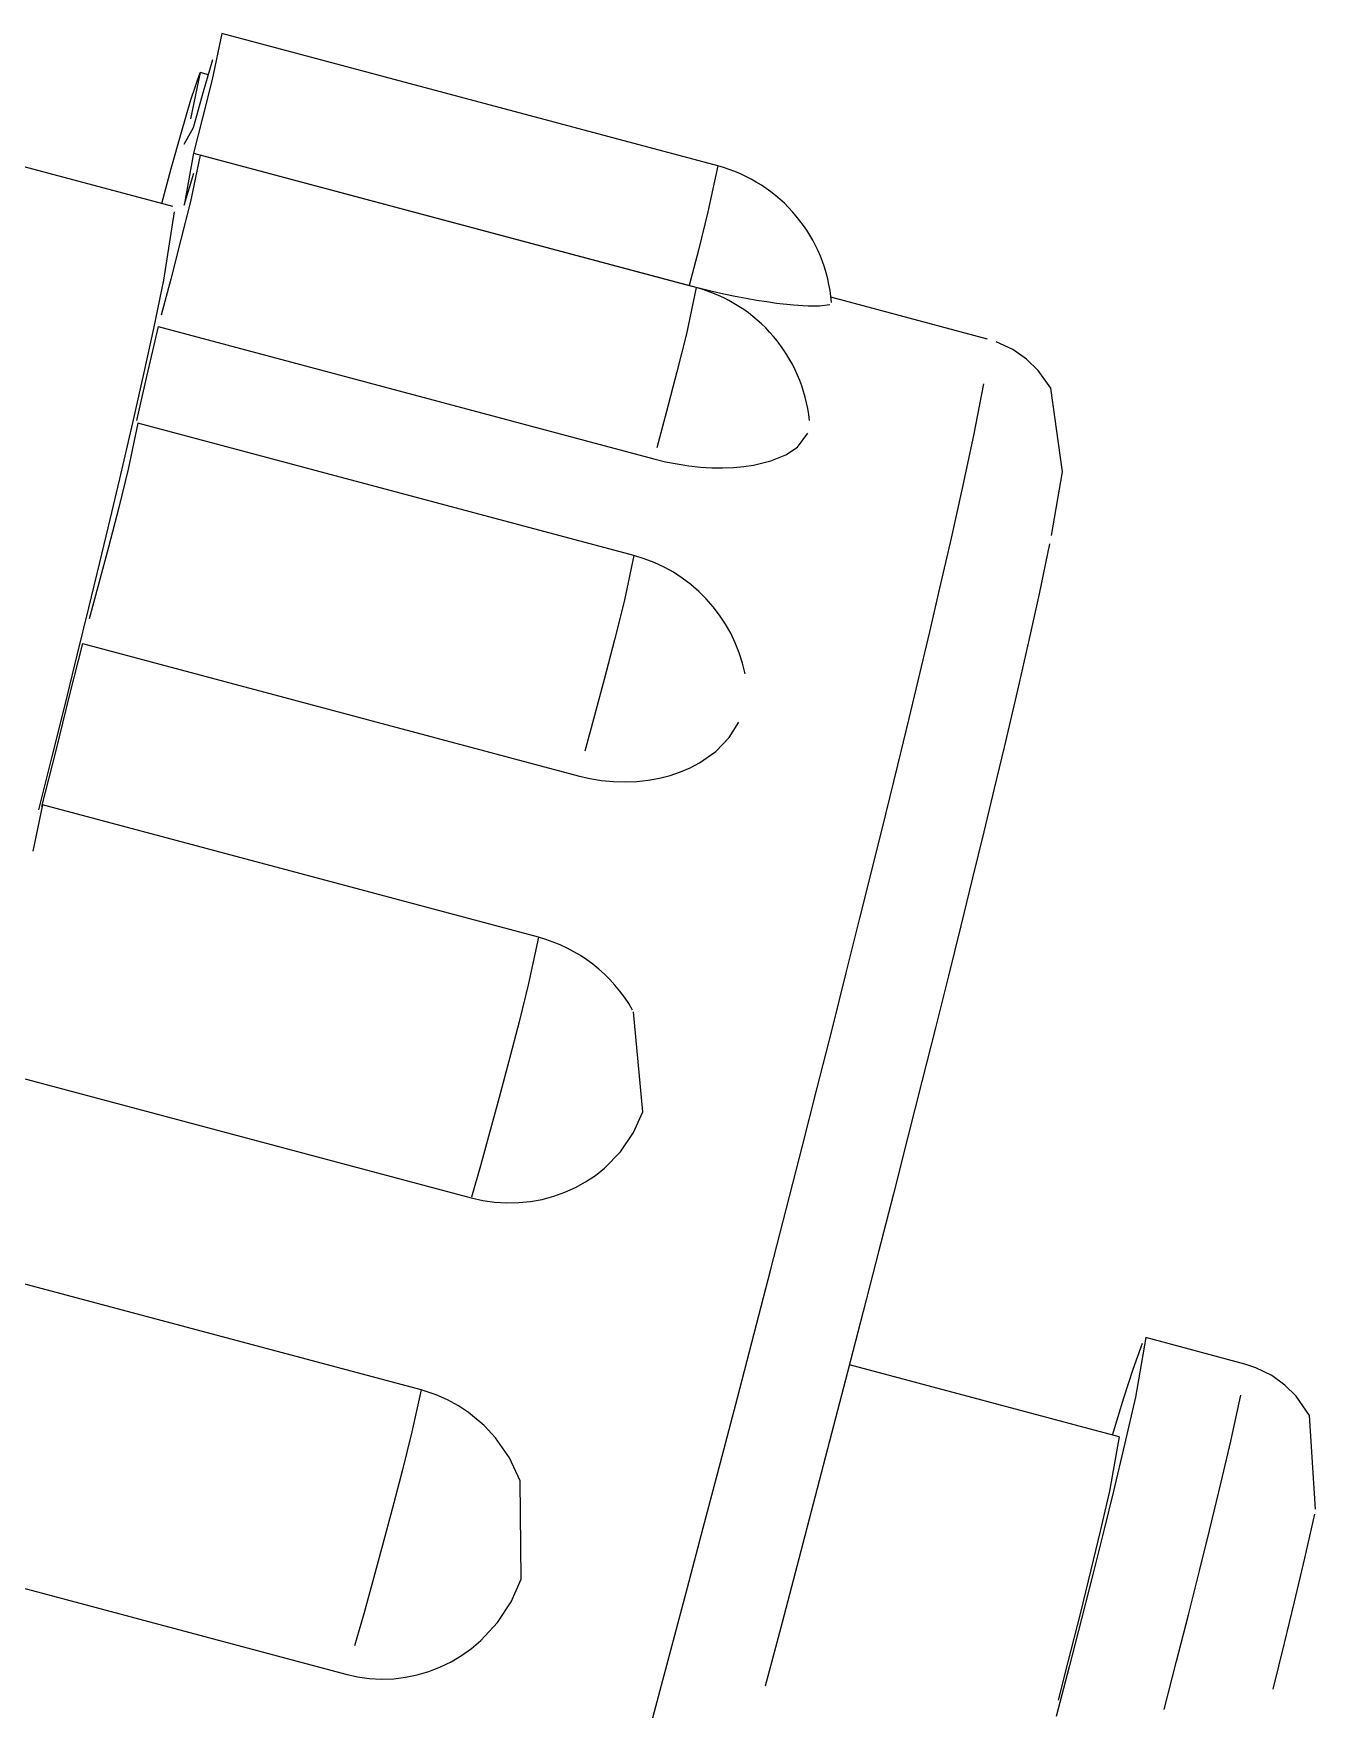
# Model space of a CAD drawing. Header units: millimetres. Extents: x 441156 to 441876, y 4514765 to 4515211.
# Drawn here: x 441489.7083 to 441489.7711, y 4514937.0249 to 4514937.1066 of the extents above; entities that cross this region are included whole.
import ezdxf

# ---------------------------------------------------------------- set-up
doc = ezdxf.new("R2010")
doc.units = ezdxf.units.MM
doc.layers.add('Terminale_sfiato', color=7, linetype='Continuous')

msp = doc.modelspace()

# ---------------------------------------------------------------- linework, layer by layer
at = {"layer": 'Terminale_sfiato', "color": 254, "linetype": 'Continuous'}
for p, q in [((441489.7416455796, 4514937.100112272), (441489.717497434, 4514937.106558126)), ((441489.7168389736, 4514937.104547686), (441489.7164438469, 4514937.104653157)), ((441489.7161143743, 4514937.100734313), (441489.74026252, 4514937.094288459)), ((441489.7405919925, 4514937.094183085), (441489.7164438469, 4514937.100628939)), ((441489.7151142858, 4514937.098127281), (441489.7078698421, 4514937.100061038)), ((441489.74026252, 4514937.094288459), (441489.7406001339, 4514937.094200035)), ((441489.754782918, 4514937.091678602), (441489.7471634086, 4514937.093712474)), ((441489.7143909637, 4514937.09228914), (441489.7385391094, 4514937.085843286)), ((441489.7375583093, 4514937.081134889), (441489.7134101636, 4514937.087580743)), ((441489.7107017661, 4514937.076856852), (441489.7348499118, 4514937.070410998)), ((441489.7329104369, 4514937.06254149), (441489.7087622912, 4514937.068987344)), ((441489.7054917532, 4514937.056298809), (441489.7296398989, 4514937.049852955)), ((441489.7272034087, 4514937.040495824), (441489.703055263, 4514937.046941678)), ((441489.7673255734, 4514937.041755022), (441489.7624959443, 4514937.043044194)), ((441489.7612064453, 4514937.038213335), (441489.7480654722, 4514937.041721049)), ((441489.6993893294, 4514937.033094618), (441489.7235374751, 4514937.026648764))]:
    msp.add_line(p, q, dxfattribs=at)
for points in [[(441489.7161143743, 4514937.101987838, 0), (441489.716178995, 4514937.102221228, 0), (441489.7162428654, 4514937.102451074, 0), (441489.7163059078, 4514937.102677095, 0), (441489.7163680452, 4514937.102899016, 0), (441489.716429202, 4514937.103116567, 0), (441489.7164893037, 4514937.103329482, 0), (441489.7165482772, 4514937.103537503, 0), (441489.7166060504, 4514937.103740375, 0), (441489.716662553, 4514937.103937851, 0), (441489.7167177162, 4514937.104129692, 0), (441489.7167714729, 4514937.104315662, 0), (441489.7168237574, 4514937.104495537, 0), (441489.7168745061, 4514937.104669095, 0), (441489.7169236572, 4514937.104836127, 0), (441489.7169711507, 4514937.104996428, 0), (441489.7170169288, 4514937.105149804, 0), (441489.7170609358, 4514937.105296066, 0), (441489.717103118, 4514937.105435038, 0), (441489.717143424, 4514937.10556655, 0), (441489.7171818048, 4514937.105690441, 0), (441489.7172182135, 4514937.105806561, 0), (441489.7172526058, 4514937.105914768, 0), (441489.7172849398, 4514937.106014931, 0), (441489.7173151762, 4514937.106106927, 0), (441489.7173432779, 4514937.106190643, 0), (441489.717369211, 4514937.10626598, 0), (441489.7173929436, 4514937.106332843, 0), (441489.717414447, 4514937.106391153, 0), (441489.7174336949, 4514937.106440838, 0), (441489.7174506639, 4514937.106481837, 0), (441489.7174653333, 4514937.106514101, 0), (441489.7174776852, 4514937.10653759, 0), (441489.7174877046, 4514937.106552275, 0), (441489.7174953793, 4514937.106558139, 0), (441489.717497434, 4514937.106558126, 0)], [(441489.717497434, 4514937.106558126, 0), (441489.7175019603, 4514937.106552189, 0), (441489.7175041246, 4514937.106537431, 0), (441489.717503924, 4514937.10651387, 0), (441489.7175013591, 4514937.106481533, 0), (441489.7174964327, 4514937.106440462, 0), (441489.717489151, 4514937.106390706, 0), (441489.7174795227, 4514937.106332325, 0), (441489.7174675598, 4514937.10626539, 0), (441489.7174532766, 4514937.106189985, 0), (441489.7174366907, 4514937.106106198, 0), (441489.7174178222, 4514937.106014134, 0), (441489.7173966941, 4514937.105913905, 0), (441489.7173733321, 4514937.105805632, 0), (441489.7173477648, 4514937.105689446, 0), (441489.7173200232, 4514937.105565492, 0), (441489.7172901412, 4514937.105433918, 0), (441489.7172581551, 4514937.105294884, 0), (441489.717224104, 4514937.105148562, 0), (441489.7171880293, 4514937.104995129, 0), (441489.717149975, 4514937.104834771, 0), (441489.7171099875, 4514937.104667684, 0), (441489.7170681154, 4514937.104494072, 0), (441489.7170244097, 4514937.104314147, 0), (441489.7169789238, 4514937.104128127, 0), (441489.716931713, 4514937.103936238, 0), (441489.716882835, 4514937.103738716, 0), (441489.7168323491, 4514937.1035358, 0), (441489.7167803169, 4514937.103327739, 0), (441489.7167268019, 4514937.103114784, 0), (441489.7166718691, 4514937.102897196, 0), (441489.7166155856, 4514937.10267524, 0), (441489.7165580199, 4514937.102449186, 0), (441489.7164992422, 4514937.10221931, 0), (441489.716439324, 4514937.101985891, 0), (441489.7163783384, 4514937.101749214, 0), (441489.7163163596, 4514937.101509568, 0), (441489.7162534632, 4514937.101267245, 0), (441489.7161897258, 4514937.101022539, 0), (441489.7161252251, 4514937.100775748, 0), (441489.7161143743, 4514937.100734313, 0)], [(441489.7145669261, 4514937.098273388, 0), (441489.7146346066, 4514937.098523942, 0), (441489.7147021347, 4514937.098773135, 0), (441489.7147694282, 4514937.099020663, 0), (441489.7148364052, 4514937.099266225, 0), (441489.7149029841, 4514937.099509522, 0), (441489.7149690837, 4514937.099750257, 0), (441489.7150346234, 4514937.099988137, 0), (441489.7150995235, 4514937.100222873, 0), (441489.7151637048, 4514937.100454177, 0), (441489.7152270892, 4514937.100681769, 0), (441489.7152895995, 4514937.10090537, 0), (441489.7153511595, 4514937.101124709, 0), (441489.7154116941, 4514937.101339519, 0), (441489.7154711296, 4514937.101549537, 0), (441489.7155293938, 4514937.101754508, 0), (441489.7155864154, 4514937.101954183, 0), (441489.7156421251, 4514937.102148317, 0), (441489.715696455, 4514937.102336674, 0), (441489.7157493389, 4514937.102519025, 0), (441489.7158007123, 4514937.102695148, 0), (441489.7158505127, 4514937.102864827, 0), (441489.7158986795, 4514937.103027857, 0), (441489.7159451538, 4514937.103184039, 0), (441489.7159898792, 4514937.103333183, 0), (441489.716032801, 4514937.103475105, 0), (441489.7160738671, 4514937.103609635, 0), (441489.7161130274, 4514937.103736607, 0), (441489.7161502341, 4514937.103855868, 0), (441489.7161854419, 4514937.103967272, 0), (441489.716218608, 4514937.104070682, 0), (441489.716249692, 4514937.104165974, 0), (441489.7162786559, 4514937.104253031, 0), (441489.7163054644, 4514937.104331748, 0), (441489.716330085, 4514937.104402026, 0), (441489.7163524876, 4514937.104463783, 0), (441489.716372645, 4514937.104516942, 0), (441489.7163905324, 4514937.104561438, 0), (441489.7164061283, 4514937.104597217, 0), (441489.7164194136, 4514937.104624237, 0), (441489.716430372, 4514937.104642463, 0), (441489.7164389903, 4514937.104651874, 0), (441489.7164438469, 4514937.104653157, 0)], [(441489.7164438469, 4514937.104653157, 0), (441489.7164483732, 4514937.10464722, 0), (441489.7164505374, 4514937.104632461, 0), (441489.7164503369, 4514937.1046089, 0), (441489.7164477719, 4514937.104576564, 0), (441489.7164428456, 4514937.104535493, 0), (441489.7164355639, 4514937.104485736, 0), (441489.7164259356, 4514937.104427355, 0), (441489.7164139727, 4514937.104360421, 0), (441489.7163996895, 4514937.104285016, 0), (441489.7163831036, 4514937.104201229, 0), (441489.716364235, 4514937.104109165, 0), (441489.7163431069, 4514937.104008935, 0), (441489.7163197449, 4514937.103900663, 0), (441489.7162941776, 4514937.103784477, 0), (441489.716266436, 4514937.103660522, 0), (441489.716236554, 4514937.103528949, 0), (441489.7162045679, 4514937.103389915, 0), (441489.7161705169, 4514937.103243593, 0), (441489.7161344422, 4514937.10309016, 0), (441489.7160963879, 4514937.102929802, 0), (441489.7160564003, 4514937.102762715, 0), (441489.7160145282, 4514937.102589103, 0), (441489.7159708226, 4514937.102409177, 0), (441489.7159253367, 4514937.102223157, 0), (441489.7158781259, 4514937.102031269, 0), (441489.7158292478, 4514937.101833747, 0), (441489.715778762, 4514937.101630831, 0), (441489.7157267298, 4514937.101422769, 0), (441489.7156732147, 4514937.101209815, 0), (441489.7156641291, 4514937.101173759, 0)], [(441489.7156641291, 4514937.101173759, 0), (441489.7157646313, 4514937.101405554, 0), (441489.7158550357, 4514937.10159904, 0), (441489.7159352907, 4514937.101754106, 0), (441489.7160053503, 4514937.101870662, 0), (441489.7160651747, 4514937.10194864, 0), (441489.7161143743, 4514937.101987838, 0)], [(441489.7164438469, 4514937.100628939, 0), (441489.7164483732, 4514937.100623002, 0), (441489.7164505374, 4514937.100608244, 0), (441489.7164503369, 4514937.100584683, 0), (441489.7164477719, 4514937.100552347, 0), (441489.7164428456, 4514937.100511275, 0), (441489.7164355639, 4514937.100461519, 0), (441489.7164259356, 4514937.100403138, 0), (441489.7164139727, 4514937.100336203, 0), (441489.7163996895, 4514937.100260798, 0), (441489.7163831036, 4514937.100177011, 0), (441489.716364235, 4514937.100084947, 0), (441489.7163431069, 4514937.099984718, 0), (441489.7163197449, 4514937.099876445, 0), (441489.7162941776, 4514937.09976026, 0), (441489.716266436, 4514937.099636305, 0), (441489.716236554, 4514937.099504731, 0), (441489.7162045679, 4514937.099365697, 0), (441489.7161705169, 4514937.099219375, 0), (441489.7161344422, 4514937.099065942, 0), (441489.7160963879, 4514937.098905584, 0), (441489.7160564003, 4514937.098738497, 0), (441489.7160145282, 4514937.098564886, 0), (441489.7159708226, 4514937.09838496, 0), (441489.7159253367, 4514937.09819894, 0), (441489.7158781259, 4514937.098007051, 0), (441489.7158292478, 4514937.097809529, 0), (441489.715778762, 4514937.097606613, 0), (441489.7157267298, 4514937.097398552, 0), (441489.7156732147, 4514937.097185597, 0), (441489.715618282, 4514937.096968009, 0), (441489.7155619985, 4514937.096746053, 0), (441489.7155044328, 4514937.096519999, 0), (441489.715445655, 4514937.096290123, 0), (441489.7153857368, 4514937.096056704, 0), (441489.7153247512, 4514937.095820027, 0), (441489.7152627725, 4514937.095580381, 0), (441489.7151998761, 4514937.095338058, 0), (441489.7151361387, 4514937.095093352, 0), (441489.715071638, 4514937.094846562, 0), (441489.7150064525, 4514937.094597987, 0), (441489.7149406617, 4514937.094347932, 0), (441489.7148743456, 4514937.094096703, 0), (441489.7148075853, 4514937.093844602, 0), (441489.7147404618, 4514937.093591938, 0), (441489.7146730571, 4514937.093339019, 0), (441489.7146054532, 4514937.093086154, 0), (441489.7145377326, 4514937.09283365, 0), (441489.7144699777, 4514937.092581815, 0), (441489.714402271, 4514937.092330956, 0), (441489.7143909637, 4514937.09228914, 0)], [(441489.7161143743, 4514937.100734313, 0), (441489.7160647372, 4514937.100404894, 0), (441489.716004831, 4514937.100037737, 0), (441489.7159346896, 4514937.09963305, 0), (441489.7158543533, 4514937.099191066, 0), (441489.715763868, 4514937.098712037, 0), (441489.7156641291, 4514937.098200505, 0)], [(441489.7156641291, 4514937.098200505, 0), (441489.7157178858, 4514937.098386475, 0), (441489.7157701703, 4514937.09856635, 0), (441489.715820919, 4514937.098739908, 0), (441489.71587007, 4514937.09890694, 0), (441489.7159175635, 4514937.099067241, 0), (441489.7159633417, 4514937.099220617, 0), (441489.7160073487, 4514937.099366879, 0), (441489.7160495308, 4514937.099505851, 0), (441489.7160898369, 4514937.099637363, 0), (441489.7161282176, 4514937.099761254, 0), (441489.7161646264, 4514937.099877374, 0), (441489.7161990186, 4514937.099985581, 0), (441489.7162313527, 4514937.100085744, 0), (441489.716261589, 4514937.10017774, 0), (441489.7162896908, 4514937.100261456, 0), (441489.7163156238, 4514937.100336793, 0), (441489.7163393565, 4514937.100403656, 0), (441489.7163608599, 4514937.100461966, 0), (441489.7163801078, 4514937.100511651, 0), (441489.7163970768, 4514937.10055265, 0), (441489.7164117462, 4514937.100584914, 0), (441489.7164240981, 4514937.100608403, 0), (441489.7164341175, 4514937.100623088, 0), (441489.7164417921, 4514937.100628952, 0), (441489.7164438469, 4514937.100628939, 0)], [(441489.7416455796, 4514937.100112272, 0), (441489.741650106, 4514937.100106335, 0), (441489.7416522702, 4514937.100091577, 0), (441489.7416520697, 4514937.100068015, 0), (441489.7416495047, 4514937.10003568, 0), (441489.7416445783, 4514937.099994608, 0), (441489.7416372966, 4514937.099944851, 0), (441489.7416276684, 4514937.099886471, 0), (441489.7416157054, 4514937.099819536, 0), (441489.7416014223, 4514937.099744131, 0), (441489.7415848363, 4514937.099660344, 0), (441489.7415659678, 4514937.09956828, 0), (441489.7415448397, 4514937.099468051, 0), (441489.7415214778, 4514937.099359778, 0), (441489.7414959104, 4514937.099243592, 0), (441489.7414681688, 4514937.099119638, 0), (441489.7414382868, 4514937.098988064, 0), (441489.7414063007, 4514937.09884903, 0), (441489.7413722496, 4514937.098702708, 0), (441489.7413361749, 4514937.098549275, 0), (441489.7412981206, 4514937.098388917, 0), (441489.7412581331, 4514937.09822183, 0), (441489.741216261, 4514937.098048219, 0), (441489.7411725554, 4514937.097868293, 0), (441489.7411270695, 4514937.097682273, 0), (441489.7410798587, 4514937.097490384, 0), (441489.7410309806, 4514937.097292862, 0), (441489.7409804948, 4514937.097089946, 0), (441489.7409284626, 4514937.096881885, 0), (441489.7408749475, 4514937.09666893, 0), (441489.7408200148, 4514937.096451342, 0), (441489.7407637312, 4514937.096229386, 0), (441489.7407061656, 4514937.096003332, 0), (441489.7406473879, 4514937.095773456, 0), (441489.7405874697, 4514937.095540037, 0), (441489.740526484, 4514937.09530336, 0), (441489.7404645053, 4514937.095063714, 0), (441489.7404016089, 4514937.094821391, 0), (441489.7403378715, 4514937.094576685, 0), (441489.7402733708, 4514937.094329895, 0), (441489.74026252, 4514937.094288459, 0)], [(441489.7151749571, 4514937.097868463, 0), (441489.7151697808, 4514937.097707621, 0), (441489.7151542554, 4514937.097508388, 0), (441489.7151283902, 4514937.097270885, 0), (441489.7150922008, 4514937.096995254, 0), (441489.7150457092, 4514937.096681665, 0), (441489.7149889435, 4514937.096330306, 0), (441489.7149219383, 4514937.095941392, 0), (441489.7148447339, 4514937.095515155, 0), (441489.7147573774, 4514937.095051858, 0), (441489.7146599215, 4514937.094551778, 0), (441489.7145524254, 4514937.09401522, 0), (441489.7144349543, 4514937.093442508, 0), (441489.7143075792, 4514937.092833991, 0), (441489.7141703774, 4514937.092190036, 0), (441489.714023432, 4514937.091511033, 0), (441489.7138668321, 4514937.090797395, 0), (441489.7137006727, 4514937.090049554, 0), (441489.7135250544, 4514937.089267963, 0), (441489.7133400835, 4514937.088453094, 0), (441489.7131458724, 4514937.087605445, 0), (441489.7129425386, 4514937.086725526, 0), (441489.7127302052, 4514937.085813872, 0), (441489.7125090012, 4514937.084871034, 0), (441489.7122790604, 4514937.083897585, 0), (441489.7120405224, 4514937.082894114, 0), (441489.7117935315, 4514937.08186123, 0), (441489.7115382375, 4514937.080799558, 0), (441489.7112747951, 4514937.079709742, 0), (441489.7110033641, 4514937.078592443, 0), (441489.7107241087, 4514937.077448336, 0), (441489.7104371985, 4514937.076278117, 0), (441489.710142807, 4514937.075082494, 0), (441489.709841113, 4514937.073862191, 0), (441489.709532299, 4514937.072617948, 0), (441489.7092165523, 4514937.07135052, 0), (441489.7088940642, 4514937.070060674, 0), (441489.7085650304, 4514937.068749192, 0), (441489.7082296499, 4514937.067416868, 0)], [(441489.7151142858, 4514937.098127281, 0), (441489.7151445365, 4514937.098098507, 0), (441489.7151644533, 4514937.098031105, 0), (441489.715174024, 4514937.097925115, 0), (441489.7151749571, 4514937.097868463, 0)], [(441489.7405919925, 4514937.094183085, 0), (441489.7405965189, 4514937.094177148, 0), (441489.7405986831, 4514937.09416239, 0), (441489.7405984826, 4514937.094138828, 0), (441489.7405959176, 4514937.094106493, 0), (441489.7405909912, 4514937.094065421, 0), (441489.7405837095, 4514937.094015664, 0), (441489.7405740813, 4514937.093957284, 0), (441489.7405621183, 4514937.093890349, 0), (441489.7405478351, 4514937.093814944, 0), (441489.7405312492, 4514937.093731157, 0), (441489.7405123807, 4514937.093639093, 0), (441489.7404912526, 4514937.093538865, 0), (441489.7404678906, 4514937.093430591, 0), (441489.7404423233, 4514937.093314406, 0), (441489.7404145817, 4514937.093190451, 0), (441489.7403846997, 4514937.093058877, 0), (441489.7403527136, 4514937.092919843, 0), (441489.7403186625, 4514937.092773521, 0), (441489.7402825878, 4514937.092620088, 0), (441489.7402445335, 4514937.09245973, 0), (441489.740204546, 4514937.092292643, 0), (441489.7401626739, 4514937.092119032, 0), (441489.7401189682, 4514937.091939106, 0), (441489.7400734823, 4514937.091753086, 0), (441489.7400262716, 4514937.091561197, 0), (441489.7399773935, 4514937.091363675, 0), (441489.7399269076, 4514937.091160759, 0), (441489.7398748755, 4514937.090952698, 0), (441489.7398213604, 4514937.090739743, 0), (441489.7397664277, 4514937.090522155, 0), (441489.7397101441, 4514937.090300199, 0), (441489.7396525784, 4514937.090074145, 0), (441489.7395938007, 4514937.089844269, 0), (441489.7395338825, 4514937.08961085, 0), (441489.7394728969, 4514937.089374173, 0), (441489.7394109181, 4514937.089134527, 0), (441489.7393480217, 4514937.088892204, 0), (441489.7392842844, 4514937.088647498, 0), (441489.7392197836, 4514937.088400708, 0), (441489.7391545982, 4514937.088152133, 0), (441489.7390888073, 4514937.087902078, 0), (441489.7390224913, 4514937.087650849, 0), (441489.7389557309, 4514937.087398748, 0), (441489.7388886075, 4514937.087146084, 0), (441489.7388212028, 4514937.086893165, 0), (441489.7387535989, 4514937.0866403, 0), (441489.7386858782, 4514937.086387796, 0), (441489.7386181233, 4514937.086135961, 0), (441489.7385504167, 4514937.085885102, 0), (441489.7385391094, 4514937.085843286, 0)], [(441489.7406001339, 4514937.094200035, 0), (441489.7408204372, 4514937.094144161, 0), (441489.7413796308, 4514937.09400882, 0), (441489.7419442483, 4514937.093881668, 0), (441489.7425018467, 4514937.093765638, 0), (441489.7430253635, 4514937.093665592, 0), (441489.7435343411, 4514937.093576948, 0), (441489.7440317576, 4514937.093499034, 0), (441489.7445061938, 4514937.093433416, 0), (441489.7449391296, 4514937.093381765, 0), (441489.7453432766, 4514937.093341652, 0), (441489.7457202632, 4514937.093312617, 0), (441489.7460608463, 4514937.093295084, 0), (441489.7463548797, 4514937.093288791, 0), (441489.7466084316, 4514937.093292859, 0), (441489.7468216117, 4514937.093307227, 0), (441489.7469881137, 4514937.093331558, 0), (441489.7471031311, 4514937.09336443, 0), (441489.7471702345, 4514937.093406093, 0), (441489.7471883286, 4514937.093452935, 0)], [(441489.7143909637, 4514937.09228914, 0), (441489.7141971744, 4514937.091438239, 0), (441489.7139941829, 4514937.090554722, 0), (441489.7137821054, 4514937.089639096, 0), (441489.7135610629, 4514937.088691882, 0), (441489.7133311817, 4514937.087713622, 0), (441489.7130945344, 4514937.086713058, 0)], [(441489.7383803425, 4514937.024107022, 0), (441489.7388111189, 4514937.025723604, 0), (441489.739240706, 4514937.027339227, 0), (441489.7396688585, 4514937.028952969, 0), (441489.7400953316, 4514937.030563907, 0), (441489.7405198818, 4514937.032171122, 0), (441489.7409422662, 4514937.033773693, 0), (441489.7413622438, 4514937.035370707, 0), (441489.7417795744, 4514937.03696125, 0), (441489.7421940197, 4514937.038544413, 0), (441489.7426053426, 4514937.040119292, 0), (441489.7430133084, 4514937.041684987, 0), (441489.7434176837, 4514937.043240604, 0), (441489.7438182376, 4514937.044785253, 0), (441489.7442147412, 4514937.04631805, 0), (441489.744606968, 4514937.047838124, 0), (441489.7449946937, 4514937.049344601, 0), (441489.7453776969, 4514937.050836624, 0), (441489.7457557587, 4514937.052313337, 0), (441489.746128663, 4514937.0537739, 0), (441489.7464961968, 4514937.055217476, 0), (441489.7468581501, 4514937.05664324, 0), (441489.7472143161, 4514937.058050379, 0), (441489.7475644912, 4514937.059438087, 0), (441489.7479084753, 4514937.060805573, 0), (441489.748246072, 4514937.062152054, 0), (441489.7485770882, 4514937.063476762, 0), (441489.7489013348, 4514937.064778938, 0), (441489.7492186266, 4514937.06605784, 0), (441489.7495287823, 4514937.067312736, 0), (441489.7498316246, 4514937.06854291, 0), (441489.7501269805, 4514937.069747658, 0), (441489.7504146813, 4514937.070926293, 0), (441489.7506945624, 4514937.07207814, 0), (441489.750966464, 4514937.07320254, 0), (441489.7512302308, 4514937.074298853, 0), (441489.751485712, 4514937.075366451, 0), (441489.7517327616, 4514937.076404725, 0), (441489.7519712384, 4514937.077413081, 0), (441489.7522010063, 4514937.078390943, 0), (441489.7524219339, 4514937.079337752, 0), (441489.7526338949, 4514937.080252968, 0), (441489.7528367682, 4514937.081136066, 0), (441489.753030438, 4514937.081986543, 0), (441489.7532147936, 4514937.082803912, 0), (441489.7533897295, 4514937.083587708, 0), (441489.753555146, 4514937.084337481, 0), (441489.7537109483, 4514937.085052803, 0), (441489.7538570476, 4514937.085733267, 0), (441489.7539933603, 4514937.086378481, 0), (441489.7541198086, 4514937.086988078, 0), (441489.7542363201, 4514937.087561711, 0), (441489.7543428283, 4514937.08809905, 0), (441489.7544392724, 4514937.088599789, 0), (441489.7545255972, 4514937.089063643, 0), (441489.7546017534, 4514937.089490344, 0), (441489.7546676975, 4514937.089879651, 0), (441489.7547233918, 4514937.090231339, 0), (441489.7547688046, 4514937.09054521, 0), (441489.7548039097, 4514937.090821083, 0), (441489.7548286873, 4514937.0910588, 0), (441489.7548431231, 4514937.091258226, 0), (441489.7548472089, 4514937.091419246, 0), (441489.7548409422, 4514937.09154177, 0), (441489.7548243268, 4514937.091625726, 0), (441489.7547973722, 4514937.091671066, 0), (441489.754782918, 4514937.091678602, 0)], [(441489.7579016424, 4514937.082108571, 0), (441489.7580437958, 4514937.082832233, 0), (441489.7582756464, 4514937.084100446, 0), (441489.7584465722, 4514937.085209929, 0), (441489.7585334895, 4514937.086046832, 0), (441489.758552295, 4514937.086481898, 0), (441489.7585486263, 4514937.08683915, 0), (441489.7585336789, 4514937.087094988, 0), (441489.7585096265, 4514937.087333684, 0), (441489.7584768581, 4514937.087562594, 0), (441489.7584350179, 4514937.087787221, 0), (441489.7583829299, 4514937.08801271, 0), (441489.7583186594, 4514937.088243514, 0), (441489.758239507, 4514937.088483421, 0), (441489.7581420332, 4514937.08873537, 0), (441489.758022242, 4514937.089000962, 0), (441489.7578760651, 4514937.089279738, 0), (441489.7577001514, 4514937.089568595, 0), (441489.757492667, 4514937.089861901, 0), (441489.7572536245, 4514937.09015255, 0), (441489.756984575, 4514937.090433393, 0), (441489.7566879959, 4514937.090698241, 0), (441489.7563667725, 4514937.090942194, 0), (441489.7560239059, 4514937.091161528, 0), (441489.7556249757, 4514937.091371214, 0), (441489.7552125451, 4514937.091543054, 0), (441489.7547922722, 4514937.091676096, 0), (441489.7547824446, 4514937.091678728, 0)], [(441489.7134101636, 4514937.087580743, 0), (441489.7134146899, 4514937.087574807, 0), (441489.7134168542, 4514937.087560048, 0), (441489.7134166537, 4514937.087536487, 0), (441489.7134140887, 4514937.08750415, 0), (441489.7134091623, 4514937.08746308, 0), (441489.7134018806, 4514937.087413323, 0), (441489.7133922524, 4514937.087354942, 0), (441489.7133802894, 4514937.087288008, 0), (441489.7133660063, 4514937.087212602, 0), (441489.7133494203, 4514937.087128816, 0), (441489.7133305517, 4514937.087036752, 0), (441489.7133094236, 4514937.086936522, 0), (441489.7132860617, 4514937.08682825, 0), (441489.7132604943, 4514937.086712064, 0), (441489.7132327528, 4514937.086588109, 0), (441489.7132028707, 4514937.086456535, 0), (441489.7131708847, 4514937.086317502, 0), (441489.7131368336, 4514937.08617118, 0), (441489.7131007589, 4514937.086017746, 0), (441489.7130627046, 4514937.085857389, 0), (441489.713022717, 4514937.085690302, 0), (441489.712980845, 4514937.085516689, 0), (441489.7129371393, 4514937.085336764, 0), (441489.7128916535, 4514937.085150744, 0), (441489.7128444427, 4514937.084958856, 0), (441489.7127955646, 4514937.084761334, 0), (441489.7127450787, 4514937.084558418, 0), (441489.7126930465, 4514937.084350356, 0), (441489.7126395315, 4514937.084137402, 0), (441489.7125845987, 4514937.083919814, 0), (441489.7125283153, 4514937.083697857, 0), (441489.7124707496, 4514937.083471803, 0), (441489.7124119718, 4514937.083241927, 0), (441489.7123520536, 4514937.083008508, 0), (441489.712291068, 4514937.082771832, 0), (441489.7122290892, 4514937.082532185, 0), (441489.7121661928, 4514937.082289862, 0), (441489.7121024554, 4514937.082045156, 0), (441489.7120379547, 4514937.081798365, 0), (441489.7119727692, 4514937.081549792, 0), (441489.7119069785, 4514937.081299737, 0), (441489.7118406624, 4514937.081048506, 0), (441489.711773902, 4514937.080796406, 0), (441489.7117067786, 4514937.080543743, 0), (441489.7116393739, 4514937.080290824, 0), (441489.71157177, 4514937.080037959, 0), (441489.7115040493, 4514937.079785455, 0), (441489.7114362944, 4514937.07953362, 0), (441489.7113685877, 4514937.079282761, 0), (441489.7113010118, 4514937.079033182, 0), (441489.7112336491, 4514937.078785189, 0), (441489.7111665814, 4514937.078539085, 0), (441489.7110998906, 4514937.078295167, 0), (441489.711033658, 4514937.078053733, 0), (441489.7109679642, 4514937.077815079, 0), (441489.7109028892, 4514937.077579495, 0), (441489.7108385124, 4514937.077347266, 0), (441489.7107749122, 4514937.077118676, 0), (441489.710712166, 4514937.076894006, 0), (441489.7107017661, 4514937.076856852, 0)], [(441489.7130945344, 4514937.086713058, 0), (441489.7131309431, 4514937.086829178, 0), (441489.7131653354, 4514937.086937386, 0), (441489.7131976694, 4514937.087037548, 0), (441489.7132279057, 4514937.087129544, 0), (441489.7132560076, 4514937.087213261, 0), (441489.7132819406, 4514937.087288598, 0), (441489.7133056733, 4514937.087355461, 0), (441489.7133271766, 4514937.087413771, 0), (441489.7133464246, 4514937.087463455, 0), (441489.7133633936, 4514937.087504455, 0), (441489.7133780629, 4514937.087536718, 0), (441489.7133904148, 4514937.087560207, 0), (441489.7134004342, 4514937.087574892, 0), (441489.7134081089, 4514937.087580756, 0), (441489.7134101636, 4514937.087580743, 0)], [(441489.7385391094, 4514937.085843286, 0), (441489.7391010768, 4514937.085706105, 0), (441489.7396645769, 4514937.085593916, 0), (441489.7402420111, 4514937.08550531, 0), (441489.7408125923, 4514937.085444211, 0), (441489.7413564939, 4514937.085411366, 0), (441489.7418861447, 4514937.085404366, 0), (441489.7424121706, 4514937.085423758, 0), (441489.7429154503, 4514937.085469282, 0), (441489.7433830827, 4514937.085538425, 0), (441489.7438222351, 4514937.085630669, 0), (441489.7442408337, 4514937.085748366, 0), (441489.744623293, 4514937.085887698, 0), (441489.7449632315, 4514937.086045258, 0), (441489.7452629666, 4514937.086220811, 0), (441489.7455270137, 4514937.086418388, 0), (441489.745744617, 4514937.086631393, 0), (441489.7459120119, 4514937.086854658, 0), (441489.7460317013, 4514937.087089353, 0), (441489.7461040305, 4514937.087340899, 0), (441489.746124516, 4514937.087600851, 0), (441489.7461174201, 4514937.087713479, 0)], [(441489.7578095623, 4514937.081706222, 0), (441489.7576965591, 4514937.081150811, 0), (441489.7575736258, 4514937.080559468, 0), (441489.7574408381, 4514937.079932556, 0), (441489.7572982777, 4514937.07927046, 0), (441489.7571460322, 4514937.078573587, 0), (441489.7569841956, 4514937.077842369, 0), (441489.7568128671, 4514937.077077253, 0), (441489.7566321524, 4514937.07627871, 0), (441489.7564421626, 4514937.075447232, 0), (441489.7562430146, 4514937.074583332, 0), (441489.7560348311, 4514937.07368754, 0), (441489.7558177399, 4514937.072760408, 0), (441489.7555918749, 4514937.071802505, 0), (441489.755357375, 4514937.070814422, 0), (441489.7551143843, 4514937.069796766, 0), (441489.7548630526, 4514937.068750165, 0), (441489.7546035345, 4514937.067675262, 0), (441489.7543359895, 4514937.066572717, 0), (441489.7540605825, 4514937.06544321, 0), (441489.7537774828, 4514937.064287436, 0), (441489.7534868647, 4514937.063106107, 0), (441489.7531889071, 4514937.061899948, 0), (441489.7528837931, 4514937.060669702, 0), (441489.7525717107, 4514937.059416127, 0), (441489.7522528518, 4514937.058139994, 0), (441489.7519274127, 4514937.056842087, 0), (441489.7515955936, 4514937.055523206, 0), (441489.7512575988, 4514937.054184162, 0), (441489.7509136361, 4514937.05282578, 0), (441489.7505639173, 4514937.051448894, 0), (441489.7502086576, 4514937.050054353, 0), (441489.7498480756, 4514937.048643014, 0), (441489.7494823931, 4514937.047215747, 0), (441489.7491118353, 4514937.045773429, 0), (441489.7487366301, 4514937.044316947, 0), (441489.7483570084, 4514937.042847198, 0), (441489.7479732038, 4514937.041365088, 0), (441489.7475854525, 4514937.039871527, 0), (441489.7471939931, 4514937.038367434, 0), (441489.7467990665, 4514937.036853735, 0), (441489.7464009157, 4514937.035331363, 0), (441489.7459997857, 4514937.033801253, 0), (441489.7455959234, 4514937.032264346, 0), (441489.7451895773, 4514937.03072159, 0), (441489.7447809973, 4514937.029173933, 0), (441489.7443704351, 4514937.027622327, 0), (441489.7439581432, 4514937.026067728, 0), (441489.7435443752, 4514937.024511091, 0)], [(441489.7375583093, 4514937.081134889, 0), (441489.7375628356, 4514937.081128952, 0), (441489.7375649998, 4514937.081114194, 0), (441489.7375647993, 4514937.081090633, 0), (441489.7375622343, 4514937.081058296, 0), (441489.737557308, 4514937.081017226, 0), (441489.7375500263, 4514937.080967469, 0), (441489.737540398, 4514937.080909088, 0), (441489.7375284351, 4514937.080842154, 0), (441489.7375141519, 4514937.080766748, 0), (441489.737497566, 4514937.080682962, 0), (441489.7374786974, 4514937.080590898, 0), (441489.7374575693, 4514937.080490668, 0), (441489.7374342073, 4514937.080382396, 0), (441489.73740864, 4514937.08026621, 0), (441489.7373808984, 4514937.080142255, 0), (441489.7373510164, 4514937.08001068, 0), (441489.7373190304, 4514937.079871648, 0), (441489.7372849793, 4514937.079725325, 0), (441489.7372489046, 4514937.079571892, 0), (441489.7372108503, 4514937.079411535, 0), (441489.7371708627, 4514937.079244448, 0), (441489.7371289906, 4514937.079070835, 0), (441489.737085285, 4514937.07889091, 0), (441489.7370397991, 4514937.07870489, 0), (441489.7369925883, 4514937.078513002, 0), (441489.7369437102, 4514937.07831548, 0), (441489.7368932244, 4514937.078112564, 0), (441489.7368411922, 4514937.077904502, 0), (441489.7367876772, 4514937.077691548, 0), (441489.7367327444, 4514937.077473959, 0), (441489.7366764609, 4514937.077252003, 0), (441489.7366188952, 4514937.077025949, 0), (441489.7365601175, 4514937.076796073, 0), (441489.7365001992, 4514937.076562654, 0), (441489.7364392136, 4514937.076325978, 0), (441489.7363772349, 4514937.076086331, 0), (441489.7363143385, 4514937.075844008, 0), (441489.7362506011, 4514937.075599302, 0), (441489.7361861004, 4514937.075352511, 0), (441489.7361209149, 4514937.075103938, 0), (441489.7360551241, 4514937.074853883, 0), (441489.7359888081, 4514937.074602652, 0), (441489.7359220477, 4514937.074350552, 0), (441489.7358549242, 4514937.074097889, 0), (441489.7357875195, 4514937.07384497, 0), (441489.7357199157, 4514937.073592105, 0), (441489.735652195, 4514937.073339601, 0), (441489.7355844401, 4514937.073087766, 0), (441489.7355167334, 4514937.072836907, 0), (441489.7354491575, 4514937.072587328, 0), (441489.7353817947, 4514937.072339335, 0), (441489.7353147271, 4514937.072093231, 0), (441489.7352480363, 4514937.071849313, 0), (441489.7351818036, 4514937.071607879, 0), (441489.7351161098, 4514937.071369225, 0), (441489.7350510349, 4514937.07113364, 0), (441489.7349866581, 4514937.070901412, 0), (441489.7349230578, 4514937.070672822, 0), (441489.7348603117, 4514937.070448152, 0), (441489.7348499118, 4514937.070410998, 0)], [(441489.7107017661, 4514937.076856852, 0), (441489.7103871984, 4514937.075587098, 0), (441489.7100656056, 4514937.074293789, 0), (441489.7097371715, 4514937.07297766, 0), (441489.7094020837, 4514937.071639465, 0), (441489.7090605338, 4514937.070279968, 0), (441489.7087155211, 4514937.068911055, 0)], [(441489.7348499118, 4514937.070410998, 0), (441489.7354136452, 4514937.070279952, 0), (441489.7359824202, 4514937.070186092, 0), (441489.7365689257, 4514937.07012901, 0), (441489.7371521996, 4514937.070112036, 0), (441489.737711839, 4514937.070133924, 0), (441489.7382604714, 4514937.07019297, 0), (441489.7388092941, 4514937.07029173, 0), (441489.739338531, 4514937.070427687, 0), (441489.7398345198, 4514937.070595695, 0), (441489.7403047301, 4514937.070796311, 0), (441489.7407578857, 4514937.071034695, 0), (441489.7411773343, 4514937.071303331, 0), (441489.7415560174, 4514937.071596466, 0), (441489.7418964001, 4514937.071914398, 0), (441489.7422039656, 4514937.072264574, 0), (441489.7424665372, 4514937.072635434, 0), (441489.7426793816, 4514937.07301842, 0), (441489.7428453343, 4514937.073415875, 0), (441489.7429657806, 4514937.073836894, 0), (441489.7430345719, 4514937.074267173, 0), (441489.7430512217, 4514937.074694018, 0), (441489.7430178375, 4514937.075123998, 0), (441489.7429768078, 4514937.075367491, 0)], [(441489.7087622912, 4514937.068987344, 0), (441489.7087668175, 4514937.068981407, 0), (441489.7087689818, 4514937.068966649, 0), (441489.7087687813, 4514937.068943087, 0), (441489.7087662163, 4514937.068910751, 0), (441489.7087612899, 4514937.06886968, 0), (441489.7087540082, 4514937.068819923, 0), (441489.70874438, 4514937.068761542, 0), (441489.708732417, 4514937.068694608, 0), (441489.7087181339, 4514937.068619203, 0), (441489.7087015479, 4514937.068535416, 0), (441489.7086826794, 4514937.068443352, 0), (441489.7086615513, 4514937.068343122, 0), (441489.7086381893, 4514937.06823485, 0), (441489.7086126219, 4514937.068118664, 0), (441489.7085848804, 4514937.067994709, 0), (441489.7085549984, 4514937.067863136, 0), (441489.7085230123, 4514937.067724102, 0), (441489.7084889612, 4514937.06757778, 0), (441489.7084528866, 4514937.067424347, 0), (441489.7084148322, 4514937.067263989, 0), (441489.7083748447, 4514937.067096902, 0), (441489.7083329726, 4514937.06692329, 0), (441489.708289267, 4514937.066743365, 0)], [(441489.7087155211, 4514937.068911055, 0), (441489.7087301905, 4514937.068943319, 0), (441489.7087425424, 4514937.068966807, 0), (441489.7087525618, 4514937.068981492, 0), (441489.7087602364, 4514937.068987356, 0), (441489.7087622912, 4514937.068987344, 0)], [(441489.7329104369, 4514937.06254149, 0), (441489.7329149632, 4514937.062535553, 0), (441489.7329171274, 4514937.062520795, 0), (441489.732916927, 4514937.062497233, 0), (441489.7329143619, 4514937.062464898, 0), (441489.7329094356, 4514937.062423826, 0), (441489.7329021539, 4514937.062374069, 0), (441489.7328925257, 4514937.062315688, 0), (441489.7328805627, 4514937.062248754, 0), (441489.7328662795, 4514937.062173349, 0), (441489.7328496936, 4514937.062089562, 0), (441489.732830825, 4514937.061997498, 0), (441489.7328096969, 4514937.061897269, 0), (441489.732786335, 4514937.061788996, 0), (441489.7327607676, 4514937.06167281, 0), (441489.732733026, 4514937.061548855, 0), (441489.732703144, 4514937.061417282, 0), (441489.732671158, 4514937.061278248, 0), (441489.7326371068, 4514937.061131926, 0), (441489.7326010322, 4514937.060978493, 0), (441489.7325629779, 4514937.060818135, 0), (441489.7325229903, 4514937.060651048, 0), (441489.7324811182, 4514937.060477437, 0), (441489.7324374126, 4514937.060297511, 0), (441489.7323919267, 4514937.06011149, 0), (441489.732344716, 4514937.059919602, 0), (441489.7322958378, 4514937.05972208, 0), (441489.7322453519, 4514937.059519164, 0), (441489.7321933198, 4514937.059311102, 0), (441489.7321398047, 4514937.059098148, 0), (441489.732084872, 4514937.05888056, 0), (441489.7320285885, 4514937.058658604, 0), (441489.7319710228, 4514937.05843255, 0), (441489.731912245, 4514937.058202674, 0), (441489.7318523269, 4514937.057969254, 0), (441489.7317913413, 4514937.057732578, 0), (441489.7317293625, 4514937.057492932, 0), (441489.7316664661, 4514937.057250609, 0), (441489.7316027287, 4514937.057005902, 0), (441489.731538228, 4514937.056759112, 0), (441489.7314730425, 4514937.056510538, 0), (441489.7314072517, 4514937.056260483, 0), (441489.7313409357, 4514937.056009253, 0), (441489.7312741753, 4514937.055757152, 0), (441489.7312070518, 4514937.055504489, 0), (441489.7311396471, 4514937.05525157, 0), (441489.7310720432, 4514937.054998705, 0), (441489.7310043226, 4514937.054746201, 0), (441489.7309365676, 4514937.054494366, 0), (441489.730868861, 4514937.054243507, 0), (441489.7308012851, 4514937.053993929, 0), (441489.7307339223, 4514937.053745936, 0), (441489.7306668547, 4514937.053499831, 0), (441489.7306001639, 4514937.053255913, 0), (441489.7305339313, 4514937.053014481, 0), (441489.7304682374, 4514937.052775825, 0), (441489.7304031625, 4514937.052540241, 0), (441489.7303387857, 4514937.052308012, 0), (441489.7302751854, 4514937.052079423, 0), (441489.7302124393, 4514937.051854752, 0), (441489.7301506237, 4514937.051634273, 0), (441489.7300898138, 4514937.051418253, 0), (441489.7300300839, 4514937.051206958, 0), (441489.7299715066, 4514937.051000643, 0), (441489.7299141535, 4514937.05079956, 0), (441489.7298580942, 4514937.050603955, 0), (441489.7298033971, 4514937.050414065, 0), (441489.729750129, 4514937.050230122, 0), (441489.7296983546, 4514937.05005235, 0), (441489.729648137, 4514937.049880966, 0), (441489.7296398989, 4514937.049852955, 0)], [(441489.7296398989, 4514937.049852955, 0), (441489.7302048546, 4514937.049725847, 0), (441489.7307772831, 4514937.049643756, 0), (441489.7313700778, 4514937.049606944, 0), (441489.731962166, 4514937.049618399, 0), (441489.7325327566, 4514937.049675638, 0), (441489.7330946308, 4514937.049777478, 0), (441489.733659404, 4514937.049927852, 0), (441489.7342068652, 4514937.050122868, 0), (441489.7347228379, 4514937.050355743, 0), (441489.7352150249, 4514937.050627819, 0), (441489.7356927412, 4514937.050946216, 0), (441489.7361386037, 4514937.051301074, 0), (441489.7365450905, 4514937.051685156, 0), (441489.7369147898, 4514937.052099186, 0), (441489.7372539078, 4514937.052553014, 0), (441489.7375492593, 4514937.053031798, 0), (441489.7377954145, 4514937.0535247, 0), (441489.7379954564, 4514937.054034884, 0), (441489.7381515511, 4514937.054574044, 0), (441489.7382563244, 4514937.055123829, 0), (441489.7383082335, 4514937.055668023, 0), (441489.7383099188, 4514937.056214955, 0), (441489.7382589544, 4514937.056776843, 0), (441489.7381550092, 4514937.057333798, 0), (441489.7380041365, 4514937.057865204, 0), (441489.7378050464, 4514937.058384798, 0), (441489.7375508372, 4514937.058903799, 0), (441489.7375041111, 4514937.058987929, 0)], [(441489.7624959443, 4514937.043044194, 0), (441489.762511032, 4514937.043024403, 0), (441489.7625182461, 4514937.04297521, 0), (441489.7625175778, 4514937.042896671, 0), (441489.7625090278, 4514937.042788884, 0), (441489.7624926066, 4514937.04265198, 0), (441489.7624683342, 4514937.042486126, 0), (441489.7624362402, 4514937.042291522, 0), (441489.7623963636, 4514937.042068408, 0), (441489.7623487531, 4514937.041817055, 0), (441489.7622934665, 4514937.041537768, 0), (441489.7622305715, 4514937.041230888, 0), (441489.7621601444, 4514937.040896789, 0), (441489.7620822712, 4514937.040535878, 0), (441489.7619970467, 4514937.040148595, 0), (441489.7619045748, 4514937.039735412, 0), (441489.7618049681, 4514937.039296831, 0), (441489.7616983479, 4514937.038833388, 0), (441489.7615848442, 4514937.038345647, 0), (441489.7614645953, 4514937.037834201, 0), (441489.7613377476, 4514937.037299676, 0), (441489.7612044557, 4514937.03674272, 0), (441489.7610648821, 4514937.036164014, 0), (441489.7609191967, 4514937.035564261, 0), (441489.760767577, 4514937.034944194, 0), (441489.7606102079, 4514937.034304568, 0), (441489.7604472808, 4514937.033646161, 0), (441489.7602789946, 4514937.032969775, 0), (441489.760105554, 4514937.032276235, 0), (441489.7599271705, 4514937.031566386, 0), (441489.7597440613, 4514937.030841093, 0), (441489.7595564497, 4514937.030101239, 0), (441489.759364564, 4514937.029347726, 0), (441489.7591686382, 4514937.028581471, 0), (441489.758968911, 4514937.027803409, 0), (441489.7587656255, 4514937.027014487, 0), (441489.7585590297, 4514937.026215667, 0), (441489.758349375, 4514937.025407921, 0), (441489.7581369171, 4514937.024592234, 0)], [(441489.7608795281, 4514937.038300599, 0), (441489.7610268061, 4514937.038790497, 0), (441489.7611680187, 4514937.03925615, 0), (441489.7613029939, 4514937.03969699, 0), (441489.7614315672, 4514937.040112479, 0), (441489.761553582, 4514937.040502111, 0), (441489.7616688897, 4514937.040865413, 0), (441489.7617773497, 4514937.041201942, 0), (441489.76187883, 4514937.041511285, 0), (441489.7619732068, 4514937.041793069, 0), (441489.7620603653, 4514937.042046948, 0), (441489.7621401991, 4514937.042272614, 0), (441489.7622126111, 4514937.042469793, 0), (441489.762277513, 4514937.042638242, 0), (441489.7623348258, 4514937.042777758, 0), (441489.7623844795, 4514937.04288817, 0), (441489.7624264138, 4514937.042969344, 0), (441489.7624605775, 4514937.043021181, 0), (441489.7624869291, 4514937.043043617, 0), (441489.7624959443, 4514937.043044194, 0)], [(441489.7633886587, 4514937.024926496, 0), (441489.7635952546, 4514937.025725316, 0), (441489.76379854, 4514937.026514238, 0), (441489.7639982673, 4514937.0272923, 0), (441489.7641941931, 4514937.028058555, 0), (441489.7643860788, 4514937.028812068, 0), (441489.7645736904, 4514937.029551921, 0), (441489.7647567996, 4514937.030277215, 0), (441489.764935183, 4514937.030987064, 0), (441489.7651086236, 4514937.031680604, 0), (441489.7652769099, 4514937.03235699, 0), (441489.7654398369, 4514937.033015396, 0), (441489.7655972061, 4514937.033655023, 0), (441489.7657488258, 4514937.034275091, 0), (441489.7658945112, 4514937.034874843, 0), (441489.7660340848, 4514937.03545355, 0), (441489.7661673767, 4514937.036010505, 0), (441489.7662942244, 4514937.036545031, 0), (441489.7664144733, 4514937.037056476, 0), (441489.766527977, 4514937.037544217, 0), (441489.7666345972, 4514937.038007661, 0), (441489.7667342039, 4514937.038446241, 0), (441489.7668266758, 4514937.038859424, 0), (441489.7669119003, 4514937.039246707, 0), (441489.7669897735, 4514937.039607618, 0), (441489.7670602006, 4514937.039941717, 0), (441489.7671230956, 4514937.040248597, 0), (441489.7671783821, 4514937.040527884, 0), (441489.7672259927, 4514937.040779238, 0), (441489.7672658693, 4514937.041002352, 0), (441489.7672979633, 4514937.041196954, 0), (441489.7673222357, 4514937.041362809, 0), (441489.7673386569, 4514937.041499713, 0), (441489.7673472069, 4514937.0416075, 0), (441489.7673478753, 4514937.041686038, 0), (441489.7673406611, 4514937.041735233, 0), (441489.7673255734, 4514937.041755022, 0)], [(441489.7707677642, 4514937.034692719, 0), (441489.7708408422, 4514937.035063056, 0), (441489.7709714621, 4514937.035820739, 0), (441489.7710136649, 4514937.036146153, 0), (441489.7710335433, 4514937.036351394, 0), (441489.7710443636, 4514937.03650509, 0), (441489.7710510748, 4514937.03664979, 0), (441489.7710541654, 4514937.036788278, 0), (441489.771053891, 4514937.036925234, 0), (441489.7710500967, 4514937.037064987, 0), (441489.7710421982, 4514937.037211778, 0), (441489.7710290886, 4514937.037370116, 0), (441489.7710089468, 4514937.037545083, 0), (441489.7709751501, 4514937.037764213, 0), (441489.7709241136, 4514937.038016402, 0), (441489.7708477299, 4514937.038309849, 0), (441489.7707510757, 4514937.038606208, 0), (441489.7706247504, 4514937.038922658, 0), (441489.7704680125, 4514937.039247632, 0), (441489.7702816699, 4514937.039571309, 0), (441489.7700671626, 4514937.039886564, 0), (441489.7698261748, 4514937.040188314, 0), (441489.7695605138, 4514937.040472803, 0), (441489.7692720758, 4514937.040737118, 0), (441489.7689628399, 4514937.040978908, 0), (441489.7686348693, 4514937.041196221, 0), (441489.7682519564, 4514937.041406561, 0), (441489.7678572013, 4514937.041580787, 0), (441489.7674552099, 4514937.041718545, 0), (441489.7673254763, 4514937.041755049, 0)], [(441489.7272034087, 4514937.040495824, 0), (441489.7271945694, 4514937.040440341, 0), (441489.727183391, 4514937.040376278, 0), (441489.7271698873, 4514937.040303714, 0), (441489.7271540746, 4514937.040222739, 0), (441489.7271359722, 4514937.04013345, 0), (441489.7271156022, 4514937.040035957, 0), (441489.7270929894, 4514937.039930377, 0), (441489.7270681612, 4514937.039816841, 0), (441489.7270411481, 4514937.039695485, 0), (441489.7270119829, 4514937.03956646, 0), (441489.726980701, 4514937.03942992, 0), (441489.7269473408, 4514937.039286032, 0), (441489.7269119426, 4514937.039134973, 0), (441489.7268745498, 4514937.038976925, 0), (441489.7268352079, 4514937.038812081, 0), (441489.7267939647, 4514937.038640643, 0), (441489.7267508706, 4514937.03846282, 0), (441489.7267059781, 4514937.038278827, 0), (441489.7266593418, 4514937.038088889, 0), (441489.7266110186, 4514937.037893238, 0), (441489.7265610673, 4514937.03769211, 0), (441489.7265095488, 4514937.037485753, 0), (441489.7264565258, 4514937.037274417, 0), (441489.726402063, 4514937.03705836, 0), (441489.7263462268, 4514937.036837844, 0), (441489.7262890851, 4514937.03661314, 0), (441489.7262307075, 4514937.036384519, 0), (441489.7261711652, 4514937.036152262, 0), (441489.7261105308, 4514937.035916651, 0), (441489.726048878, 4514937.035677971, 0), (441489.7259862821, 4514937.035436517, 0), (441489.7259228193, 4514937.03519258, 0), (441489.7258585669, 4514937.034946457, 0), (441489.7257936031, 4514937.034698451, 0), (441489.7257280072, 4514937.034448861, 0), (441489.725661859, 4514937.034197992, 0), (441489.7255952392, 4514937.03394615, 0), (441489.7255282289, 4514937.033693641, 0), (441489.7254609097, 4514937.033440775, 0), (441489.7253933637, 4514937.033187858, 0), (441489.7253256732, 4514937.032935197, 0), (441489.7252579206, 4514937.032683102, 0), (441489.7251901884, 4514937.032431881, 0), (441489.7251225593, 4514937.032181837, 0), (441489.7250551156, 4514937.031933277, 0), (441489.7249879394, 4514937.031686503, 0), (441489.7249211126, 4514937.031441815, 0), (441489.7248547167, 4514937.031199512, 0), (441489.7247888325, 4514937.030959889, 0), (441489.7247235403, 4514937.030723238, 0), (441489.7246589196, 4514937.030489848, 0), (441489.7245950492, 4514937.030260002, 0), (441489.7245320068, 4514937.030033981, 0), (441489.7244698694, 4514937.02981206, 0), (441489.7244087126, 4514937.029594509, 0), (441489.7243486108, 4514937.029381594, 0), (441489.7242896374, 4514937.029173573, 0), (441489.7242318642, 4514937.028970702, 0), (441489.7241753616, 4514937.028773225, 0), (441489.7241201983, 4514937.028581385, 0), (441489.7240664417, 4514937.028395414, 0), (441489.7240141572, 4514937.02821554, 0), (441489.7239634085, 4514937.028041981, 0), (441489.7239142574, 4514937.027874949, 0), (441489.7238667639, 4514937.027714648, 0), (441489.7238209858, 4514937.027561272, 0), (441489.7237769788, 4514937.02741501, 0), (441489.7237347966, 4514937.027276038, 0), (441489.7236944906, 4514937.027144526, 0), (441489.7236561098, 4514937.027020635, 0), (441489.7236197011, 4514937.026904515, 0), (441489.7235853088, 4514937.026796308, 0), (441489.7235529748, 4514937.026696146, 0), (441489.7235374751, 4514937.026648764, 0)], [(441489.7235374751, 4514937.026648764, 0), (441489.7241029621, 4514937.026522919, 0), (441489.724676982, 4514937.02644462, 0), (441489.7252725252, 4514937.026414377, 0), (441489.7258684862, 4514937.026435135, 0), (441489.7264439207, 4514937.026504082, 0), (441489.7270116996, 4514937.0266203, 0), (441489.7275836532, 4514937.026788308, 0), (441489.7281394075, 4514937.027003887, 0), (441489.7286645812, 4514937.027259807, 0), (441489.7291670129, 4514937.027557812, 0), (441489.7296563316, 4514937.027905898, 0), (441489.7301148465, 4514937.028293495, 0), (441489.7305348426, 4514937.028712926, 0), (441489.7309189913, 4514937.029165181, 0), (441489.7312738904, 4514937.029661216, 0), (441489.7315858795, 4514937.030184975, 0), (441489.7318491891, 4514937.030724728, 0), (441489.7320670346, 4514937.031284012, 0), (441489.7322420091, 4514937.031875733, 0), (441489.7323661005, 4514937.032479786, 0), (441489.7324371886, 4514937.033078315, 0), (441489.7324581851, 4514937.033680379, 0), (441489.7324270688, 4514937.034299356, 0), (441489.7323427635, 4514937.034913191, 0), (441489.7322105497, 4514937.035498978, 0), (441489.7320295684, 4514937.036071649, 0), (441489.7317932392, 4514937.036643333, 0), (441489.7315079572, 4514937.037192583, 0), (441489.7311894275, 4514937.03769517, 0), (441489.7308295966, 4514937.038169638, 0), (441489.7305597971, 4514937.038477234, 0), (441489.7302722717, 4514937.038769151, 0), (441489.7299684435, 4514937.039043887, 0), (441489.7295061998, 4514937.039405991, 0), (441489.7290152486, 4514937.039728784, 0), (441489.7284830906, 4514937.040017521, 0), (441489.7279280965, 4514937.040259838, 0), (441489.7275689108, 4514937.040387608, 0), (441489.7272034087, 4514937.040495824, 0)], [(441489.7612064453, 4514937.038213335, 0), (441489.7612185155, 4514937.038197502, 0), (441489.7612242868, 4514937.038158148, 0), (441489.7612237522, 4514937.038095317, 0), (441489.7612169122, 4514937.038009088, 0), (441489.7612037752, 4514937.037899564, 0), (441489.7611843573, 4514937.03776688, 0), (441489.7611586821, 4514937.037611199, 0), (441489.7611267808, 4514937.037432707, 0), (441489.7610886924, 4514937.037231624, 0), (441489.7610444631, 4514937.037008194, 0), (441489.7609941471, 4514937.036762691, 0), (441489.7609378055, 4514937.036495412, 0), (441489.7608755069, 4514937.036206683, 0), (441489.7608073273, 4514937.035896856, 0), (441489.7607333498, 4514937.035566309, 0), (441489.7606536644, 4514937.035215445, 0), (441489.7605683682, 4514937.034844691, 0), (441489.7604775653, 4514937.034454498, 0), (441489.7603813662, 4514937.034045341, 0), (441489.7602798881, 4514937.033617721, 0), (441489.7601732545, 4514937.033172157, 0), (441489.7600615956, 4514937.032709192, 0), (441489.7599450473, 4514937.03222939, 0), (441489.7598237516, 4514937.031733336, 0), (441489.7596978562, 4514937.031221635, 0), (441489.7595675146, 4514937.030694908, 0), (441489.7594328856, 4514937.0301538, 0), (441489.7592941331, 4514937.029598968, 0), (441489.7591514263, 4514937.02903109, 0), (441489.759004939, 4514937.028450854, 0), (441489.7588548497, 4514937.027858972, 0), (441489.7587013412, 4514937.027256161, 0), (441489.7585446005, 4514937.026643157, 0), (441489.7583848187, 4514937.026020708, 0), (441489.7582221904, 4514937.02538957, 0), (441489.7580569137, 4514937.024750514, 0)], [(441489.7707077079, 4514937.034449655, 0), (441489.7706579056, 4514937.034206011, 0), (441489.7706020722, 4514937.033940566, 0), (441489.7705402758, 4514937.033653642, 0), (441489.7704725916, 4514937.03334559, 0), (441489.7703991022, 4514937.033016784, 0), (441489.770319897, 4514937.032667626, 0), (441489.7702350726, 4514937.032298541, 0), (441489.7701447324, 4514937.031909977, 0), (441489.7700489862, 4514937.03150241, 0), (441489.7699479509, 4514937.031076334, 0), (441489.7698417495, 4514937.030632271, 0), (441489.7697305114, 4514937.030170759, 0), (441489.7696143722, 4514937.029692362, 0), (441489.7694934732, 4514937.029197663, 0), (441489.769367962, 4514937.028687264, 0), (441489.7692379912, 4514937.028161787, 0), (441489.7691037193, 4514937.027621873, 0), (441489.76896531, 4514937.027068178, 0), (441489.7688229317, 4514937.026501379, 0), (441489.768676758, 4514937.025922164, 0), (441489.768526967, 4514937.025331241, 0), (441489.7683737412, 4514937.024729328, 0)]]:
    msp.add_polyline3d(points, dxfattribs=at)
for centre, start in [((441489.7397113313, 4514937.092865985), 4.491561614509847), ((441489.7386577441, 4514937.086936798), 5.955106861549318), ((441489.7356240609, 4514937.073888602), 11.38175245551947), ((441489.7309761885, 4514937.055295203), 29.49839416714267)]:
    msp.add_arc(centre, 0.007500000000000284, start, 75.05452081298841, dxfattribs=at)

doc.saveas('drawing.dxf')
